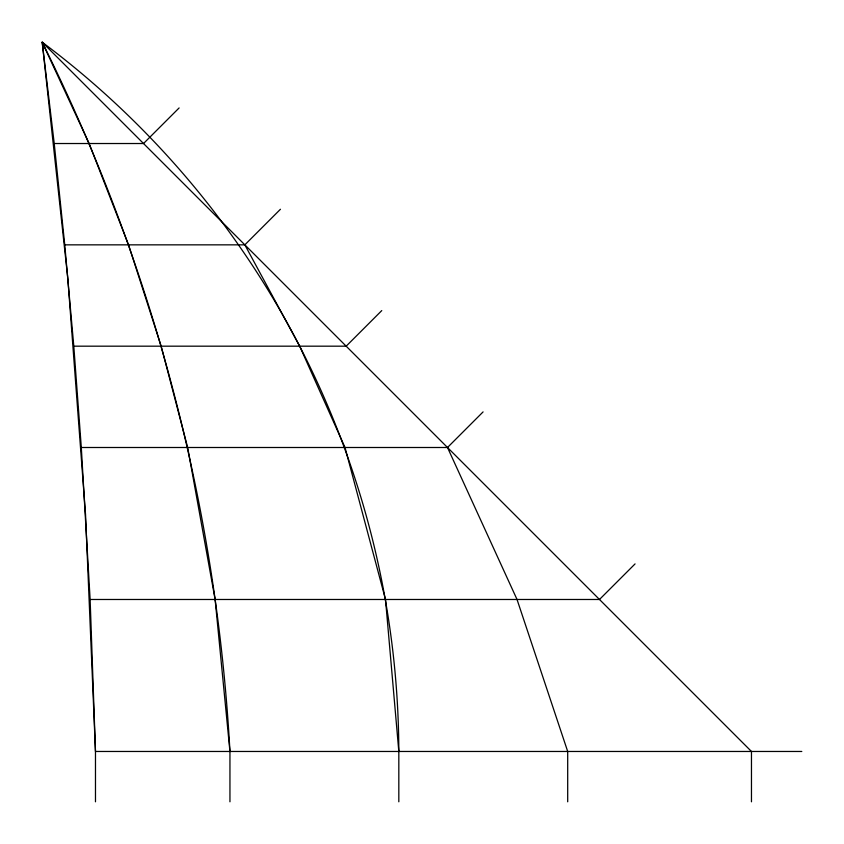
<?xml version="1.0" encoding="UTF-8"?>
<svg xmlns="http://www.w3.org/2000/svg" width="844" height="844" viewBox="0 0 844 844"><rect width="100%" height="100%" fill="white"/><g stroke="black" fill="none" stroke-linecap="round" stroke-linejoin="round"><path stroke-width="1.27" d="M179.118 107.937L143.522 143.522L54.227 143.522L42.2 42.2L751.466 751.466L751.466 801.8M54.227 143.522L64.756 244.844L244.844 244.844L280.44 209.259M381.762 310.581L346.177 346.177L73.797 346.177L64.756 244.844M73.797 346.177L81.309 447.499L447.499 447.499L483.084 411.904M635.068 563.897L599.483 599.483L90.129 599.483L81.309 447.499M801.8 751.466L95.477 751.466L85.539 514.502L67.773 277.993L42.2 42.2A889.08 889.08 0 0 1 398.822 751.466L398.822 801.8M244.844 244.844L299.662 346.177L345.017 447.499L385.508 599.483L398.822 751.466M447.499 447.499L517.034 599.483L567.696 751.466L567.696 801.8M229.948 751.466L215.125 599.483L187.663 447.499L161.172 346.177L128.552 244.844L89.126 143.522L42.2 42.2A1813.355 1813.355 0 0 1 229.948 751.466L229.948 801.8M90.129 599.483L95.477 751.466L95.477 801.8"/></g></svg>
